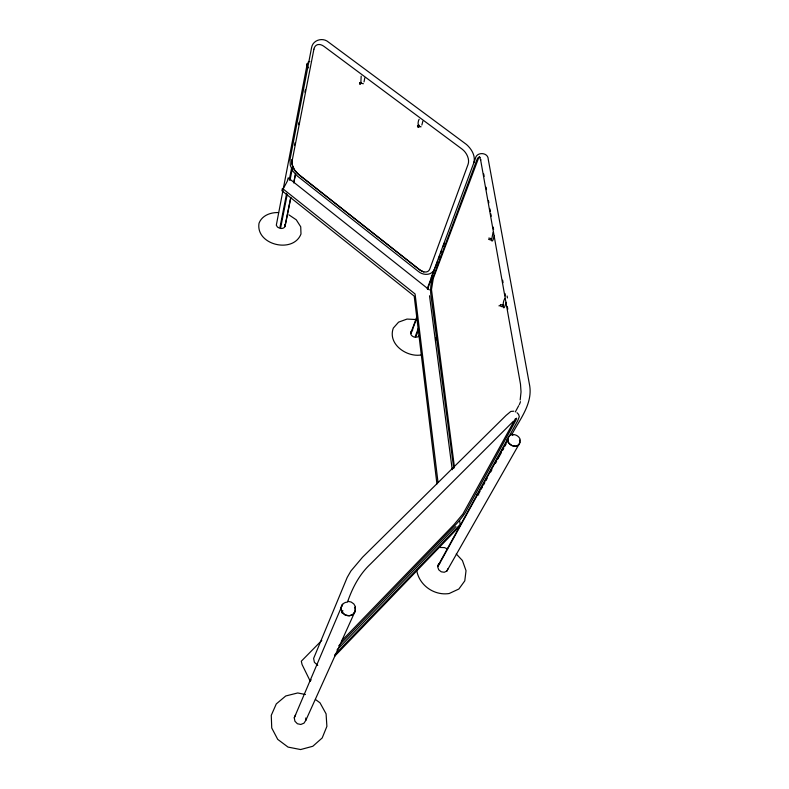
<?xml version="1.0" encoding="UTF-8"?>
<svg xmlns="http://www.w3.org/2000/svg" width="789" height="789" viewBox="0 0 789 789"><rect width="100%" height="100%" fill="white"/><g stroke="black" fill="none" stroke-linecap="round" stroke-linejoin="round"><path stroke-width="1.18" d="M491.33 239.314C491.971 244.353 494.032 237.43 494.397 235.576M508.224 438.615L508.451 439.759L507.268 441.909M436.938 483.943L414.195 296.102L281.929 190.751L282.413 188.403L415.073 293.962L437.994 482.138M361.224 82.441L359.636 82.865M473.883 162.544C475.659 155.591 471.457 148.934 466.477 144.476L328.52 42.152C322.918 37.083 312.858 39.854 311.576 47.626L289.997 159.556M520.178 399.974L521.036 391.936L520.493 384.174L480.54 159.437L480.718 160.137L479.446 156.774M361.184 76.138L360.829 82.855M364.025 81.908L364.804 77.894M294.593 145.127L295.066 142.72M298.577 124.682L299.041 122.275M304.889 92.195L305.363 89.788M286.644 193.325L279.789 228.287L277.491 227.094L276.308 225.21L307.217 63.81L306.872 65.793L308.282 67.805M289.238 180.06L291.595 168.008M287.176 194.686L280.539 228.425A4.527 3.334 12.5 0 0 284.829 226.857L290.628 197.95M290.027 180.217L292.394 168.165M293.774 182.298L295.471 173.866M290.885 197.437L285.076 226.344L284.947 224.362M293.784 182.989L295.481 174.556M419.146 119.287C417.805 121.042 417.016 128.114 421.109 126.792M421.859 125.037L422.874 121.121M493.046 232.351L491.843 238.633M431.169 277.797L475.353 158.668C476.309 151.547 488.322 152.06 488.263 159.427L529.36 383.957C533.443 402.972 520.138 418.781 511.883 434.473M417.026 316.29L410.625 333.54L410.98 331.429L412.746 330.049M427.263 288.695L434.088 270.302M435.173 267.796L437.668 261.1M438.497 258.861L439.739 255.508M440.568 253.279L441.396 251.04M443.093 246.484L444.365 243.042M416.789 318.085L410.813 334.171A4.685 3.629 20.6 0 0 414.945 337.248L418.407 328.066M427.47 289.346L432.165 276.702M418.742 329.299L415.704 337.327L418.15 336.755L419.551 335.098M355.208 611.051L305.846 720.288L303.982 723.168L300.806 724.47L297.394 723.75L294.928 721.235L294.267 717.812L342.594 604.266L341.035 607.895L341.943 611.889L345.02 614.858L349.192 615.785L353.038 614.345L355.208 611.051L354.991 607.027M294.267 717.812L295.619 714.656M341.913 612.915L342.88 610.676M347.841 601.06C352.722 587.292 359.577 574.214 370.357 564.145L513.284 421.346M500.62 305.57L498.944 305.856M518.62 444.957L515.611 446.229L511.982 445.607L508.974 443.31L507.633 440.134L437.727 566.985L438.753 569.806L441.209 571.788L444.256 572.262L446.85 571.058L518.62 444.957L519.961 442.244L519.448 440.094M446.85 571.058L448.083 568.593M515.325 411.937L518.718 405.664M282.442 190.248L287.295 181.223L288.192 177.821L429.403 289.928M515.493 418.545L462.906 514.004L453.931 524.705L341.43 641.043M477.434 494.092L437.767 566.167A5.395 4.704 33.2 0 1 439.769 563.129M480.008 491.3L478.233 494.525L476.901 494.831L517.712 420.724L519.29 416.671L518.61 414.442L517.012 412.696M481.191 489.15L482.375 487.01M483.568 484.86L484.752 482.71M485.935 480.56L487.119 478.42M490.679 471.97L491.863 469.83M495.413 463.38L496.606 461.24M497.79 459.09L501.34 452.639M502.524 450.499L503.717 448.349M504.901 446.199L506.084 444.049M478.775 157.563L433.309 278.369L431.484 289.593L454.425 467.068M360.395 83.733L361.687 83.24M508.313 437.333C511.006 432.047 519.537 434.907 520.355 440.223M418.131 127.276L418.239 126.21M416.444 319.545L407.016 319.072L398.583 322.139L393.326 328.066C387.448 343.965 406.434 357.318 420.951 355.001M434.384 269.483C431.366 275.825 422.963 275.489 418.269 271.367L297.246 175.947L292.995 171.262L290.342 165.503L289.987 160.177M334.763 654.801L460.155 524.507L459.671 520.839M334.536 656.359L459.908 525.947M338.806 645.718L455.361 525.01A12.407 1.509 -50.1 0 0 465.816 511.706L515.582 420.833A14.034 1.943 -50.8 0 0 516.548 418.18M337.051 649.889L455.943 526.559M321.784 640.402L301.309 661.221L302.079 664.565L310.304 681.321M506.272 302.345L505.877 302.739C502.968 315.334 501.843 300.944 505.226 298.429M500.413 305.747C502.198 308.055 504.536 305.511 503.017 305.047L500.374 304.524M363.394 83.733L361.155 83.309M418.022 127.078L419.709 126.437L418.91 125.037L417.401 126.003M359.705 84.423L360.553 83.851L359.823 82.598M308.085 62.163L309.821 61.414M507.13 439.453L508.205 439.217M507.031 440.055L508.451 439.759M278.616 212.566C270.795 212.28 262.027 215.298 259.029 223.218C255.409 244.876 293.242 254.097 300.994 233.978L300.727 226.798L296.269 219.806L288.863 214.825M513.787 411.207L510.828 411.434L506.015 415.458L362.546 557.231L350.898 571.009L347.199 577.43L313.618 658.44L314.387 662.267L317.76 665.393M439.621 547.448L444.454 547.586L447.6 549.016M305.471 694.517L297.709 692.959L285.736 695.977L276.288 703.916L271.268 715.327L271.741 727.991L277.718 739.362L288.044 747.094L300.609 749.55L312.819 746.266L322.198 737.952L326.893 726.373L326.084 713.848L320.018 702.831L315.422 699.458M347.998 601.356L351.144 602.017L353.788 603.891L355.385 606.623M488.805 238.071L491.478 238.653M488.578 239.333L491.705 240.31L491.577 239.56M423.811 271.978L419.886 269.937L298.617 174.418L294.613 170L292.117 164.576L291.792 159.565M477.996 494.299L478.706 494.989M456.259 553.947L462.413 560.525L466.023 570.703L464.78 580.872L458.873 589.008L449.168 593.525C434.039 595.902 418.791 585.043 416.622 569.776M360.1 82.914L360.415 83.447M511.933 434.108L512.84 435.429M310.886 679.625L311.113 680.118M507.09 296.013L507.435 297.956M483.706 173.935L484.14 176.351M486.073 187.22L486.507 189.636M488.44 200.495L488.864 202.911M489.939 208.947L490.373 211.363M490.807 213.78L491.231 216.196M493.174 227.064L493.598 229.481M502.632 280.194L503.066 282.61M504.999 293.469L505.433 295.885M507.366 306.753L507.8 309.17M453.764 468.528L430.853 294.465A10.691 2.653 -86 0 1 432.234 279.562L476.595 160.542A12.229 3.343 -84.2 0 1 480.126 157.455M435.646 337.584L435.972 340.02M429.512 295.767L452.235 469.711M305.777 717.98L305.846 720.288M308.016 67.578A5.276 3.442 13.7 0 1 307.818 63.189M520.464 401.68A13.896 4.507 -87.5 0 1 519.28 404.619M519.921 441.031A6.48 5.168 29.4 0 1 513.264 446.041A6.48 5.168 29.4 0 1 507.909 438.063M355.099 607.333A7.328 6.746 27.9 0 1 349.843 615.716A7.328 6.746 27.9 0 1 341.095 609.493A7.328 6.746 27.9 0 1 347.683 602.056M313.914 49.184L292.098 161.025A10.435 6.026 56.7 0 0 298.104 174.093L419.294 269.552A10.661 6.578 51.5 0 0 429.749 269.108L468.074 164.349A11.904 8.097 55 0 0 462.029 149.072L324.072 46.433A11.746 7.288 61.1 0 0 313.914 49.184"/></g></svg>
